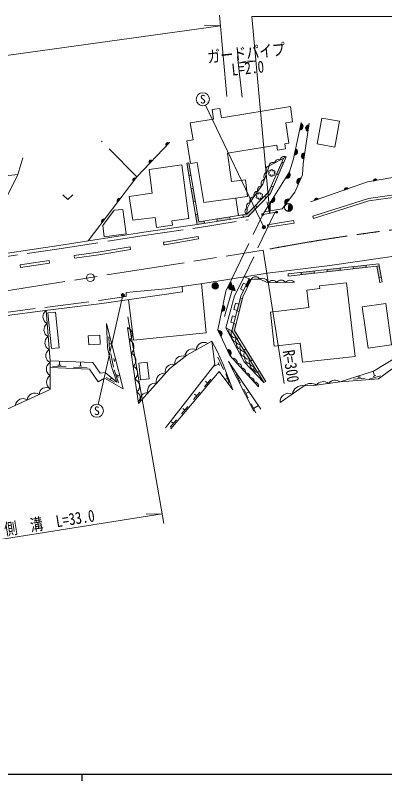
# Model space of a CAD drawing. Units: millimetres at full size, sheet at 1:1000; details may follow other scales. Extents: x 40000 to 680000, y 20000 to 380000.
# Drawn here: x 257798 to 314382, y 204000 to 321320 of the extents above; entities that cross this region are included whole.
import ezdxf
from ezdxf.enums import TextEntityAlignment as Align

# ---------------------------------------------------------------- set-up
doc = ezdxf.new("R2010")
doc.units = ezdxf.units.MM
doc.header["$LTSCALE"] = 1000
doc.linetypes.add('CHAIN', pattern=[18.5, 12, -1.5, 3.5, -1.5])
doc.linetypes.add('DASHED', pattern=[7.5, 6, -1.5])
for name, color, linetype, lineweight in [('M-BGD', 7, 'Continuous', 13), ('M-BMK', 2, 'CHAIN', 13), ('M-BMK-SRVR', 3, 'Continuous', 13), ('M-STR-HTXT', 7, 'Continuous', 13), ('M-STR-STRC', 7, 'Continuous', 13), ('M-TTL-BAND', 7, 'Continuous', 25)]:
    doc.layers.add(name, color=color, linetype=linetype, lineweight=lineweight)
doc.styles.add('ＭＳ ゴシック', font='')
doc.styles.get('ＭＳ ゴシック').set_extended_font_data('MS Gothic')

# ---------------------------------------------------------------- blocks, each defined once
blk = doc.blocks.new('open_arrow')
at = {"color": 0, "linetype": 'Continuous', "lineweight": -2}
blk.add_lwpolyline([(7.5, 1.25), (0, 0), (7.5, -1.25)], dxfattribs=at)

msp = doc.modelspace()

# ---------------------------------------------------------------- hatches: boundary and pattern name
at = {"layer": 'M-BGD'}
for points in [[(301571, 304720, -0.82183), (301361, 303751)], [(302606, 303531, -0.82183), (302750, 304511)], [(281337, 301771), (280906, 301317, -0.84072)], [(300739, 300873, -0.82183), (300529, 299905)], [(301978, 299266, -0.82183), (302122, 300246)], [(278771, 299073), (278340, 298620, -0.84072)], [(284401, 298722), (284056, 298664), (284389, 296692), (284734, 296750)], [(298889, 298679), (298609, 298801), (297797, 296973), (298094, 296844)], [(299767, 297217, -0.82183), (299236, 296380)], [(276247, 296379), (275870, 295880, -0.84072)], [(301138, 295428, -0.82183), (301545, 296332)], [(313253, 296027), (312636, 295920, -0.84072)], [(285067, 294778), (284722, 294720), (285054, 292747), (285400, 292806)], [(296873, 294023), (297299, 295009), (296986, 295145), (296574, 294218), (295977, 293602), (296228, 293358)], [(308777, 294727), (308186, 294521, -0.84072)], [(297409, 293495, -0.82183), (296879, 292658)], [(304219, 293140), (303628, 292934, -0.84072)], [(273845, 293204), (273467, 292705, -0.84072)], [(294837, 291922), (294585, 292165), (293274, 290813), (292643, 290712), (292698, 290367), (293445, 290486)], [(299200, 292330, -0.82183), (299787, 293128)], [(299615, 291258), (299689, 292455, -0.41421), (300251, 291820, -0.41421)], [(297684, 291138, -0.41421), (297834, 291288, -0.41421), (297984, 291138, -1)], [(271442, 290028), (271065, 289529, -0.84072)], [(286718, 289770), (285933, 289645), (285733, 290834), (285387, 290775), (285646, 289245), (286773, 289424)], [(290668, 290398), (288693, 290084), (288748, 289738), (290723, 290053)], [(295543, 290785, -0.41421), (295693, 290935, -0.41421), (295843, 290785, -1)], [(311534, 283034), (309545, 282813), (309569, 282463), (311559, 282685)], [(313536, 282907), (313187, 282866), (313515, 281134), (313859, 281199)], [(303577, 282148), (301587, 281926), (301612, 281576), (303601, 281798)], [(307556, 282591), (305566, 282369), (305590, 282020), (307580, 282241)], [(290748, 280442, -0.82183), (290312, 279552)], [(293939, 280829), (293611, 280955), (293056, 279793), (293375, 279648)], [(287936, 279834, -1), (288936, 279834, -0.41421), (288436, 279334, -0.41421)], [(291493, 279063), (291234, 279971), (290532, 279340)], [(289613, 276899, -0.82183), (289408, 275930)], [(292582, 277850), (292243, 277936), (291753, 275997), (292092, 275911)], [(291602, 273972), (291263, 274058), (290984, 272955), (291747, 271719), (292042, 271902), (291358, 273009)], [(288845, 273006, -0.82183), (289272, 272112)], [(290246, 270069, -0.82183), (290672, 269174)], [(293093, 270201), (292798, 270017), (293849, 268315), (294145, 268499)], [(295196, 266798), (294900, 266613), (295879, 265027), (296181, 265204)]]:
    msp.add_hatch(color=256, dxfattribs=at).paths.add_polyline_path(points)
at = {"layer": 'M-STR-HTXT'}
for points in [[(295961, 289098, -1), (295790, 288628, -0.41421), (295641, 288948, -0.41421)], [(274062, 278274, -1), (274487, 278537, -0.41421), (274406, 278193, -0.41421)]]:
    msp.add_hatch(color=256, dxfattribs=at).paths.add_polyline_path(points)

# ---------------------------------------------------------------- linework, layer by layer
at = {"layer": 'M-BGD'}
for p, q in [((299944, 307327), (289365, 305599)), ((301571, 304720), (301361, 303751)), ((302606, 303531), (302750, 304511)), ((280906, 301317), (281337, 301771)), ((300739, 300873), (300529, 299905)), ((258960, 299466), (258179, 296897)), ((301978, 299266), (302122, 300246)), ((278340, 298620), (278771, 299073)), ((284056, 298664), (284401, 298722)), ((284056, 298664), (285646, 289245)), ((298609, 298801), (298889, 298679)), ((297797, 296973), (298094, 296844)), ((299767, 297217), (299236, 296380)), ((275870, 295880), (276247, 296379)), ((284734, 296750), (284389, 296692)), ((301138, 295428), (301545, 296332)), ((312636, 295920), (313253, 296027)), ((285067, 294778), (284722, 294720)), ((296986, 295145), (297299, 295009)), ((308186, 294521), (308777, 294727)), ((295977, 293602), (296228, 293358)), ((297409, 293495), (296879, 292658)), ((273467, 292705), (273845, 293204)), ((285400, 292806), (285054, 292747)), ((291556, 293286), (291982, 290607)), ((294585, 292165), (294837, 291922)), ((299200, 292330), (299787, 293128)), ((299615, 291258), (299689, 292455)), ((303628, 292934), (304219, 293140)), ((295693, 290785), (297834, 291138)), ((295944, 291181), (298688, 291634)), ((271065, 289529), (271442, 290028)), ((285733, 290834), (285387, 290775)), ((288693, 290084), (288748, 289738)), ((290668, 290398), (290723, 290053)), ((292643, 290712), (292698, 290367)), ((296429, 289227), (300426, 289870)), ((300426, 289870), (300503, 289477)), ((303372, 290554), (303478, 290168)), ((286718, 289770), (286773, 289424)), ((296429, 289227), (296494, 288832)), ((296494, 288832), (300503, 289477)), ((280483, 286535), (280545, 286139)), ((285815, 287426), (285882, 287032)), ((275381, 285822), (275442, 285426)), ((266809, 284504), (266875, 284109)), ((258540, 283048), (262975, 283747)), ((258540, 283048), (258600, 282653)), ((258600, 282653), (263045, 283353)), ((262975, 283747), (263045, 283353)), ((309569, 282463), (309545, 282813)), ((311559, 282685), (311534, 283034)), ((313187, 282866), (313536, 282907)), ((299583, 281703), (299622, 281355)), ((301612, 281576), (301587, 281926)), ((303601, 281798), (303577, 282148)), ((305590, 282020), (305566, 282369)), ((307580, 282241), (307556, 282591)), ((290748, 280442), (290312, 279552)), ((313515, 281134), (313859, 281199)), ((314001, 280444), (313657, 280379)), ((291234, 279971), (290532, 279340)), ((290532, 279340), (291493, 279063)), ((291234, 279971), (291493, 279063)), ((292732, 280275), (292302, 279373)), ((292302, 279373), (292753, 279157)), ((293184, 280060), (292732, 280275)), ((293375, 279648), (293056, 279793)), ((274777, 278203), (274783, 278823)), ((291013, 279202), (289849, 275166)), ((289613, 276899), (289408, 275930)), ((291537, 277185), (291292, 276215)), ((292022, 277062), (291537, 277185)), ((292582, 277850), (292243, 277936)), ((291292, 276215), (291777, 276093)), ((292092, 275911), (291753, 275997)), ((291047, 275246), (290802, 274276)), ((291532, 275123), (291047, 275246)), ((290984, 272955), (290070, 273394)), ((290802, 274276), (291287, 274154)), ((291602, 273972), (291263, 274058)), ((288845, 273006), (289272, 272112)), ((290984, 272955), (295879, 265027)), ((272145, 272015), (272215, 269917)), ((292042, 271902), (291747, 271719)), ((272180, 270966), (272567, 270979)), ((290246, 270069), (290672, 269174)), ((293093, 270201), (292798, 270017)), ((272412, 269437), (272853, 267384)), ((272874, 268713), (272977, 268234)), ((289668, 267021), (288814, 268940)), ((263508, 267516), (265606, 267432)), ((264321, 267694), (264810, 267674)), ((264565, 267684), (264589, 268285)), ((267517, 267566), (268006, 267547)), ((267761, 267556), (267786, 268169)), ((272925, 268473), (273194, 268531)), ((288967, 267859), (288108, 267476)), ((289067, 267635), (288868, 268082)), ((294145, 268499), (293849, 268315)), ((266704, 267388), (268802, 267305)), ((272918, 266976), (273590, 264987)), ((290564, 264942), (290037, 266346)), ((295196, 266798), (294900, 266613)), ((312804, 266037), (312597, 266726)), ((271703, 265818), (273000, 265065)), ((272352, 265442), (272541, 265769)), ((273375, 266281), (273532, 265816)), ((273453, 266049), (273800, 266166)), ((286777, 264384), (287744, 265530)), ((287260, 264957), (286939, 265228)), ((290300, 265644), (290020, 265539)), ((291613, 266316), (292294, 264979)), ((291954, 265647), (292157, 265751)), ((296181, 265204), (295879, 265027)), ((309584, 265533), (311377, 265685)), ((310251, 265831), (310669, 265866)), ((310460, 265848), (310444, 266041)), ((312011, 265548), (313735, 266067)), ((312603, 265977), (313005, 266098)), ((292790, 264006), (293470, 262669)), ((285110, 262407), (286077, 263554)), ((285594, 262980), (285273, 263251)), ((293130, 263337), (293633, 263581)), ((293942, 261742), (294623, 260405)), ((283273, 260227), (284240, 261374)), ((283756, 260801), (283435, 261071)), ((294283, 261074), (295053, 261493)), ((281539, 258171), (282506, 259318)), ((282023, 258744), (281701, 259015))]:
    msp.add_line(p, q, dxfattribs=at)
at = {"layer": 'M-BGD', "linetype": 'DASHED'}
for p, q in [((276402, 296584), (271003, 302014)), ((297537, 291090), (292870, 281241)), ((290992, 280940), (295693, 290785))]:
    msp.add_line(p, q, dxfattribs=at)
at = {"layer": 'M-BGD'}
for points in [[(288158, 305402), (287929, 306859), (289127, 307022), (289365, 305599)], [(299084, 301632), (299684, 301729), (299257, 304860), (300279, 304994), (299944, 307327)], [(288158, 305402), (284602, 304821), (285041, 302231)], [(301603, 304870), (300406, 299338), (299821, 297303), (295693, 290785)], [(302791, 304784), (301870, 298536), (301783, 296862), (300600, 294231), (298688, 291634)], [(268954, 286739), (276402, 296584), (281455, 301894)], [(285041, 302231), (284048, 302081), (284621, 298612), (285634, 298733)], [(297836, 301431), (297950, 300654), (299203, 300838), (299084, 301632)], [(285634, 298733), (286666, 292644), (293385, 293526), (293044, 296087), (290937, 295831), (290310, 300214), (297836, 301431)], [(299289, 299603), (296664, 298229), (295741, 295433), (293880, 292826), (293313, 291694), (293274, 290813)], [(293274, 290813), (296574, 294218), (298867, 299383)], [(293445, 290486), (296873, 294023), (299289, 299603)], [(284401, 298722), (285933, 289645), (293274, 290813)], [(303037, 292729), (311775, 295771), (327285, 298461), (337336, 295355)], [(303372, 290554), (311884, 293249), (320765, 294502), (327616, 295558), (332745, 294626), (337445, 293583), (339379, 293518)], [(303478, 290168), (311973, 292858), (320823, 294106), (327611, 295152), (332665, 294234), (337394, 293185), (339401, 293117)], [(265101, 293805), (265851, 293105), (266601, 293805)], [(204337, 279102), (210013, 279690), (216559, 280284), (220585, 280651), (228558, 281216), (235008, 281852), (242816, 282778), (243086, 283097), (252106, 284211), (264460, 286041), (277480, 288063), (285646, 289245), (293445, 290486)], [(274783, 278823), (280826, 279408), (286504, 280221), (296425, 281810), (305970, 282974), (324316, 285612), (326350, 285999), (329296, 286193), (339383, 286718), (347367, 287377), (361855, 288523), (363031, 287936), (364050, 287527), (365583, 287042), (366278, 287128), (367049, 287536), (367934, 288556)], [(280483, 286535), (280651, 286558), (285815, 287426)], [(280545, 286139), (280712, 286163), (285882, 287032)], [(266809, 284504), (270515, 285016), (275381, 285822)], [(266875, 284109), (270575, 284620), (275442, 285426)], [(299583, 281703), (313471, 283250), (314001, 280444)], [(299622, 281355), (313187, 282866), (313657, 280379)], [(298381, 261972), (302071, 264521), (303455, 264578), (307543, 265119), (313459, 265621), (319491, 270056), (320388, 274478), (320084, 279769), (318749, 281734), (317340, 281744), (319516, 279097), (319703, 273873), (318513, 270281), (312689, 266755), (307543, 265119)], [(290992, 280940), (290067, 279054), (288808, 273085), (290676, 269165), (295054, 264373)], [(295879, 265027), (292874, 268192), (290070, 273394), (291360, 278304), (292870, 281241)], [(293611, 280955), (292325, 278261), (290984, 272955)], [(293939, 280829), (292656, 278142), (291358, 273009), (296181, 265204)], [(292870, 281241), (293939, 280829), (294367, 280882), (295246, 280876), (296531, 280325), (300567, 280410)], [(197738, 257261), (204703, 259613), (215711, 265328), (226136, 268756), (240598, 273172), (247517, 274120), (263186, 276160), (271070, 277162), (283398, 278945), (283333, 279767)], [(286338, 280198), (287040, 272645), (275883, 271528), (275148, 277752)], [(240573, 256918), (244135, 257828), (251717, 258742), (263144, 263967), (263115, 268339), (262522, 276073)], [(263122, 267321), (269165, 267080), (270488, 265123), (271464, 265714), (274345, 264041), (271777, 274059), (271899, 270395), (272523, 267491), (273329, 265105), (271580, 266579), (270774, 266442), (269694, 268099), (263115, 268339)], [(274986, 273489), (276647, 261806), (281464, 267180), (284059, 269235), (287927, 271395)], [(287927, 271395), (288363, 267805), (280823, 258080)], [(281618, 257939), (289036, 266738), (291114, 263905), (289652, 267795), (288738, 269849), (287927, 271395)], [(294330, 260649), (290471, 268230), (295420, 260954)]]:
    msp.add_lwpolyline(points, dxfattribs=at)
for points in [[(304739, 305577), (307444, 305092), (306734, 301127), (304029, 301612)], [(245079, 296971), (246608, 286336), (251355, 286966), (251040, 290648), (255314, 291258), (258179, 296897), (255835, 296661), (255560, 298866), (254614, 298768), (254535, 299634), (251856, 299260), (252020, 298046)], [(275236, 293546), (278756, 294036), (278320, 297681), (283292, 298388), (284380, 290155), (281786, 289792), (281873, 289157), (279448, 288801), (279211, 290338), (275812, 289907)], [(272963, 291469), (274266, 291576), (274756, 287823), (271388, 287368), (271186, 289107)], [(308532, 280289), (309866, 269013), (301799, 268173), (301432, 271062), (297464, 270615), (296913, 275815), (302745, 276524), (302456, 279202), (304427, 279439), (304384, 279842)], [(310939, 276632), (314536, 277144), (315438, 270802), (311841, 270290)], [(268961, 272195), (270721, 272310), (270813, 270902), (269053, 270787)], [(276711, 268019), (278003, 268165), (278291, 265606), (276999, 265460)]]:
    msp.add_lwpolyline(points, close=True, dxfattribs=at)
at = {"layer": 'M-BGD', "linetype": 'DASHED'}
for points in [[(204379, 278702), (209821, 279234), (216574, 279841), (220516, 280243), (227996, 280675), (235005, 281419), (242959, 282459), (243341, 282625), (252173, 283716), (264535, 285546), (277554, 287569), (285721, 288750), (293450, 289980)], [(197578, 257735), (204507, 260074), (215516, 265790), (225985, 269232), (240490, 273662), (247450, 274616), (263122, 276655), (271002, 277657), (274777, 278203)]]:
    msp.add_lwpolyline(points, dxfattribs=at)
msp.add_lwpolyline([(262800, 275703), (263971, 275816), (264502, 270366), (263329, 270272)], close=True, dxfattribs=at)
at = {"layer": 'M-BGD'}
for centre, radius in [((299652, 291857), 600), ((297834, 291138), 150), ((295693, 290785), 150), ((288436, 279834), 500)]:
    msp.add_circle(centre, radius, dxfattribs=at)
for centre, radius, start, end in [((301370, 304256), 505, 268.96395, 66.62214), ((302775, 304007), 505, 92.79113, 250.44932), ((281161, 301506), 318, 56.31368, 216.53142), ((300538, 300409), 505, 268.96395, 66.62214), ((298130, 298664), 580, 58.1212, 177.15082), ((298982, 299111), 580, 58.1212, 177.15082), ((302147, 299742), 505, 92.79113, 250.44932), ((278595, 298809), 318, 56.31368, 216.53142), ((296787, 297662), 580, 102.21546, 221.24508), ((297244, 298201), 580, 58.1212, 177.15082), ((296573, 296602), 713, 108.15602, 215.30455), ((296772, 297342), 180, 37.6435, 270), ((296772, 296982), 180, 90, 322.3565), ((297092, 297482), 180, 90, 189.61526), ((297092, 296842), 180, 170.38474, 270), ((297092, 297482), 180, 350.38474, 90), ((297092, 296842), 180, 270, 9.61526), ((297412, 297342), 180, 270, 142.3565), ((297412, 296982), 180, 217.6435, 90), ((299419, 296851), 505, 248.82213, 46.48032), ((276102, 296097), 318, 62.78284, 223.00057), ((296127, 295514), 689, 101.38756, 211.68381), ((301431, 295840), 505, 76.94727, 234.60546), ((312954, 295920), 318, 19.72968, 179.94741), ((295490, 294574), 580, 84.95748, 203.9871), ((308499, 294573), 318, 29.08886, 189.30659), ((294381, 292862), 662, 90.21974, 202.69224), ((294909, 293761), 580, 84.95311, 203.98273), ((294865, 293803), 180, 37.6435, 270), ((294865, 293443), 180, 90, 322.3565), ((295185, 293943), 180, 90, 189.61526), ((295185, 293303), 180, 170.38474, 270), ((295185, 293943), 180, 350.38474, 90), ((295185, 293303), 180, 270, 9.61526), ((295505, 293803), 180, 270, 142.3565), ((295505, 293443), 180, 217.6435, 90), ((297061, 293129), 505, 248.82213, 46.48032), ((303941, 292986), 318, 29.08886, 189.30659), ((273700, 292921), 318, 62.78284, 223.00057), ((293812, 292015), 593, 94.05959, 212.75785), ((299572, 292671), 505, 64.8121, 222.47029), ((293449, 291247), 468, 106.89609, 248.09235), ((271297, 289746), 318, 62.78284, 223.00057), ((290442, 280040), 505, 255.06042, 52.71861), ((294604, 280520), 734, 29.01846, 155.09567), ((295698, 280157), 850, 11.436, 122.12795), ((297200, 279868), 810, 36.77977, 145.63276), ((298523, 279952), 785, 33.14297, 149.26956), ((299886, 279794), 918, 42.17229, 140.24024), ((289415, 276435), 505, 269.25896, 66.91715), ((263192, 275118), 1167, 125.06459, 243.70504), ((263339, 273119), 1160, 124.87, 243.89962), ((274544, 272416), 1160, 308.57663, 67.60625), ((288970, 272517), 505, 306.65437, 104.31256), ((291381, 272963), 880, 166.06971, 239.72907), ((291494, 272546), 654, 141.26665, 282.12476), ((291965, 272146), 1030, 176.88634, 252.12295), ((263492, 271125), 1160, 124.87, 243.89962), ((274825, 270436), 1160, 308.57663, 67.60625), ((286679, 270024), 1160, 59.66552, 178.69514), ((292274, 271552), 734, 151.12675, 272.26466), ((292641, 271030), 1001, 172.14983, 250.30576), ((263636, 269125), 1160, 124.35569, 243.41169), ((284959, 269037), 1157, 61.08097, 180.28454), ((290370, 269579), 505, 306.65437, 104.31256), ((292897, 270454), 697, 148.43688, 274.95453), ((293080, 269773), 838, 157.95409, 257.96503), ((275107, 268456), 1160, 308.57663, 67.60625), ((283383, 267949), 1160, 68.85009, 187.87971), ((291121, 268083), 664, 349.54033, 95.28895), ((293499, 269320), 697, 140.95124, 282.44016), ((293941, 268894), 1037, 176.73024, 258.20503), ((263712, 267092), 1160, 120.86986, 239.89948), ((275388, 266476), 1160, 308.57663, 67.60625), ((281909, 266683), 1154, 73.64225, 193.0313), ((291886, 267421), 553, 343.25204, 101.57724), ((294478, 268342), 881, 160.32087, 263.07053), ((294787, 267855), 1059, 178.72015, 250.08007), ((280555, 265285), 1160, 78.61809, 197.64771), ((292429, 266607), 656, 353.58416, 91.24512), ((293103, 265888), 646, 352.83088, 91.9984), ((295006, 267218), 682, 158.5396, 264.8518), ((263725, 265092), 1160, 120.86986, 239.89948), ((275670, 264496), 1160, 308.57663, 67.60625), ((293812, 265218), 593, 348.2984, 96.53088), ((304984, 263835), 1338, 51.97531, 143.08446), ((306777, 264234), 1170, 49.11502, 145.94474), ((262536, 263168), 1101, 56.52333, 179.07442), ((279220, 263795), 1160, 78.61809, 197.64771), ((294464, 264498), 604, 348.04789, 96.78139), ((301744, 263022), 1535, 77.72313, 171.57844), ((303066, 263427), 1479, 55.01523, 132.27844), ((260771, 262234), 1160, 55.05661, 174.08623), ((276031, 262770), 895, 310.08607, 66.09681), ((277941, 262475), 984, 79.84259, 196.42321), ((299644, 262116), 1271, 62.76883, 186.53274), ((258952, 261403), 1160, 55.05661, 174.08623)]:
    msp.add_arc(centre, radius, start, end, dxfattribs=at)
at = {"layer": 'M-BMK'}
msp.add_line((235276, 275723), (295789, 285312), dxfattribs=at)
msp.add_arc((352371, -9304), 300000, 91.31961, 100.87147, dxfattribs=at)
at = {"layer": 'M-BMK-SRVR'}
msp.add_circle((269299, 281114), 600, dxfattribs=at)
at = {"layer": 'M-STR-HTXT'}
for p, q in [((289091, 321320), (290178, 308879)), ((289230, 319730), (286775, 319733)), ((291842, 314956), (292555, 308770)), ((291952, 314003), (293143, 314299)), ((291952, 314003), (294665, 314286)), ((294665, 314285), (293438, 314329)), ((295876, 288863), (286951, 307556)), ((295789, 285312), (298968, 264859)), ((274275, 278405), (270505, 261683)), ((275037, 275104), (280537, 243423)), ((246196, 239485), (280283, 244887)), ((280283, 244887), (277828, 244844))]:
    msp.add_line(p, q, dxfattribs=at)
for points in [[(296763, 290962), (294047, 321149), (324270, 321149)], [(201833, 308930), (207531, 309217), (215756, 309828), (221379, 310470), (230962, 311621), (289230, 319730)]]:
    msp.add_lwpolyline(points, dxfattribs=at)
for centre in [(295876, 288863), (274275, 278405)]:
    msp.add_circle(centre, 250, dxfattribs=at)
at = {"layer": 'M-STR-STRC'}
for centre in [(286520, 308459), (270285, 260707)]:
    msp.add_circle(centre, 1000, dxfattribs=at)
at = {"layer": 'M-TTL-BAND'}
for p, q in [((40000, 205000), (579000, 205000)), ((268000, 205000), (268000, 204000))]:
    msp.add_line(p, q, dxfattribs=at)

# ---------------------------------------------------------------- block references
at = {"layer": 'M-STR-HTXT', "xscale": 240, "yscale": 240, "rotation": 95.1}
msp.add_blockref('open_arrow', (296763, 290962), dxfattribs=at)

# ---------------------------------------------------------------- texts
at = {"layer": 'M-STR-HTXT', "style": 'ＭＳ ゴシック', "width": 0.8}
for s, rotation, p in [('ガードパイプ', 5.949, (293327, 314094)), ('側\u3000溝\u3000L=33.0', 9.004, (263248, 242135))]:
    msp.add_text(s, height=1833, rotation=rotation, dxfattribs=at).set_placement(p, align=Align.BOTTOM_CENTER)
msp.add_text('L=2.0', height=1833, rotation=5.949, dxfattribs=at).set_placement((293322, 314145), align=Align.TOP_CENTER)
msp.add_text('R=300', height=1833, rotation=278.833, dxfattribs=at).set_placement((298968, 264859), align=Align.BOTTOM_RIGHT)
at = {"layer": 'M-STR-STRC', "style": 'ＭＳ ゴシック'}
for p in [(286520, 308459), (270285, 260707)]:
    msp.add_text('S', height=1320, dxfattribs=at).set_placement(p, align=Align.MIDDLE_CENTER)

doc.saveas('drawing.dxf')
